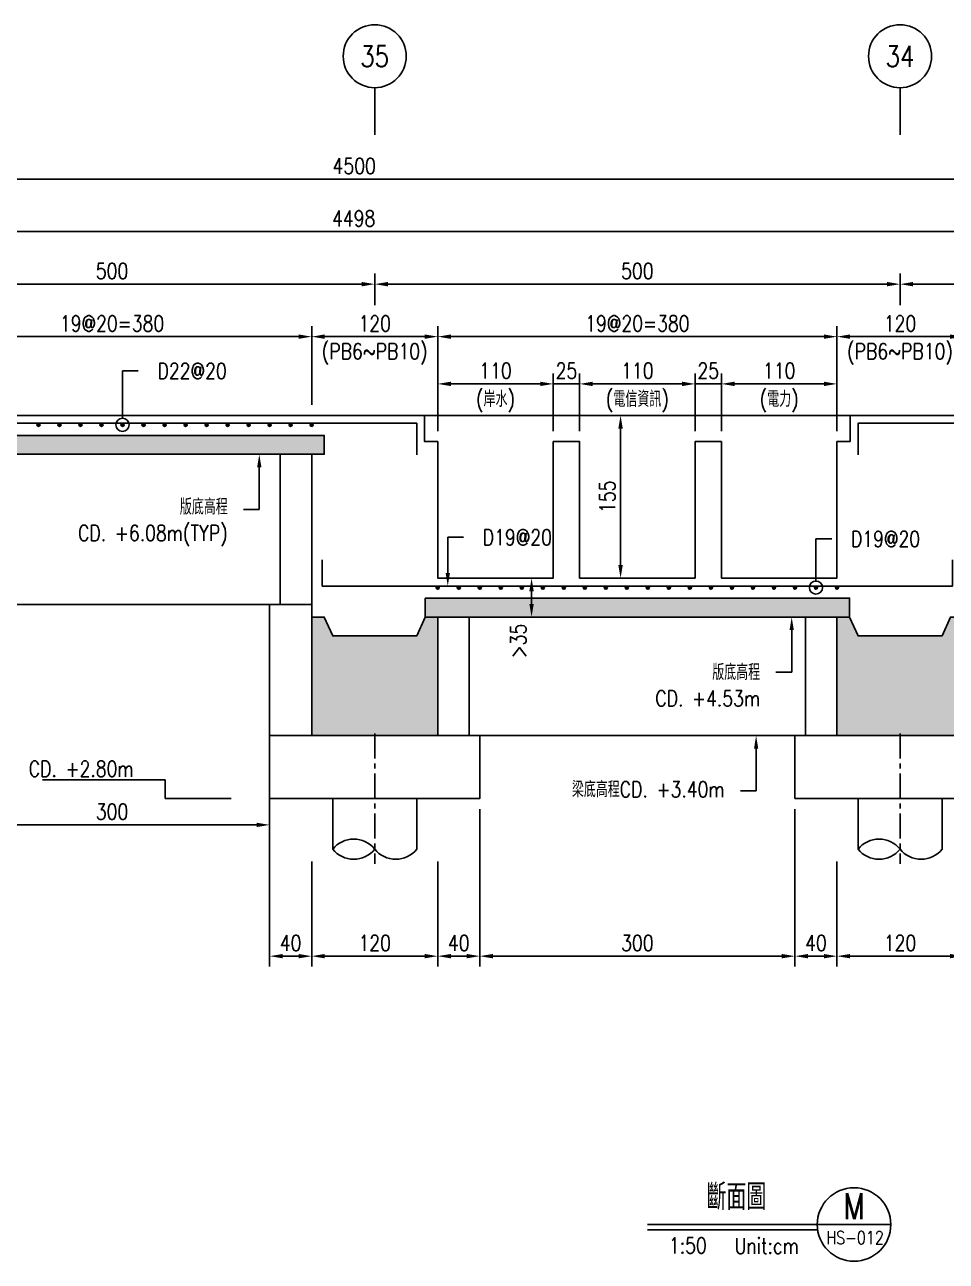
# Model space of a CAD drawing. Extents: x -791 to 13121, y -31587 to 2944.
# Drawn here: x 8691 to 9568, y -21345 to -20168 of the extents above; entities that cross this region are included whole.
import ezdxf
from ezdxf import colors
from ezdxf.entities.mleader import LeaderData, LeaderLine
from ezdxf.enums import TextEntityAlignment as Align
from ezdxf.math import Vec2, Vec3

# ---------------------------------------------------------------- set-up
doc = ezdxf.new("R2010")
doc.units = 0
doc.header["$LTSCALE"] = 0.05
doc.linetypes.add('CENTER', pattern=[50.8, 31.75, -6.35, 6.35, -6.35])
doc.layers.get('0').update_dxf_attribs({"linetype": 'CONTINUOUS'})
doc.layers.get('Defpoints').update_dxf_attribs({"linetype": 'CONTINUOUS'})
for name, color, linetype in [('HB_0', 7, 'CONTINUOUS'), ('HB_DIM', 1, 'CONTINUOUS'), ('HB_ReBar', 3, 'CONTINUOUS'), ('HB_SYMBOLS', 7, 'CONTINUOUS'), ('HB_TXT_CTEXT', 2, 'CONTINUOUS'), ('底圖', 7, 'CONTINUOUS'), ('預鑄梁', 4, 'CONTINUOUS'), ('預鑄版_HATCH', 253, 'CONTINUOUS')]:
    doc.layers.add(name, color=color, linetype=linetype)
doc.styles.get("Standard").update_dxf_attribs({"font": 'ROMANS.shx', "width": 0.8, "bigfont": 'lchinap.shx'})
doc.dimstyles.new('50cm', dxfattribs={"dimscale": 5, "dimtxt": 3, "dimasz": 2.5, "dimexe": 2, "dimexo": 2, "dimgap": 1, "dimtad": 1, "dimdsep": 46, "dimtxsty": 'Standard', "dimcen": 0, "dimclrt": 2, "dimadec": 0, "dimazin": 0, "dimtfac": 1, "dimtix": 1, "dimtmove": 2, "dimatfit": 3, "dimfxl": 0, "dimtolj": 1, "dimtzin": 0, "dimarcsym": 0})

# ---------------------------------------------------------------- blocks, each defined once
blk = doc.blocks.new('CA')
at = {"layer": 'HB_SYMBOLS', "color": 3, "linetype": 'Continuous'}
blk.add_line((0, 0), (14, 0), dxfattribs=at)
at = {"layer": 'HB_SYMBOLS', "color": 4, "linetype": 'Continuous'}
blk.add_circle((7, 0), 7, dxfattribs=at)
at = {"layer": 'HB_SYMBOLS', "color": 3, "linetype": 'Continuous', "width": 0.8}
blk.add_attdef('A', text='', height=5, dxfattribs=at).set_placement((7, 3.5), align=Align.MIDDLE)
at = {"layer": 'HB_SYMBOLS', "color": 1, "linetype": 'Continuous', "width": 0.8}
blk.add_attdef('HB2002', text='', height=2.5, dxfattribs=at).set_placement((7, -2.5), align=Align.MIDDLE)
blk = doc.blocks.new('*D2165')
at = {"layer": 'Defpoints', "color": 0}
for p in [(0, 355), (-1999, 180), (0, 180)]:
    blk.add_point(p, dxfattribs=at)
at = {"layer": 'HB_DIM', "color": 0, "lineweight": -2}
for p, q in [((-1999, 190), (-1999, 365)), ((-1986.5, 355), (-12.5, 355))]:
    blk.add_line(p, q, dxfattribs=at)
at = {"layer": 'HB_DIM', "color": 0}
for points in [[(-1986.5, 357.1), (-1986.5, 352.9), (-1999, 355)], [(-12.5, 357.1), (-12.5, 352.9), (0, 355)]]:
    blk.add_solid(points, dxfattribs=at)
at = {"layer": 'HB_DIM', "color": 2, "insert": (-770, 367.5), "char_height": 15, "attachment_point": 5}
blk.add_mtext('\\A1;4498', dxfattribs=at)
blk = doc.blocks.new('*D2166')
at = {"layer": 'Defpoints', "color": 0}
for p in [(0, 405), (-2000, 180), (0, 180)]:
    blk.add_point(p, dxfattribs=at)
at = {"layer": 'HB_DIM', "color": 0, "lineweight": -2}
for p, q in [((-2000, 190), (-2000, 415)), ((-1987.5, 405), (-12.5, 405))]:
    blk.add_line(p, q, dxfattribs=at)
at = {"layer": 'HB_DIM', "color": 0}
for points in [[(-1987.5, 407.1), (-1987.5, 402.9), (-2000, 405)], [(-12.5, 407.1), (-12.5, 402.9), (0, 405)]]:
    blk.add_solid(points, dxfattribs=at)
at = {"layer": 'HB_DIM', "color": 2, "insert": (-769.5, 417.5), "char_height": 15, "attachment_point": 5}
blk.add_mtext('\\A1;4500', dxfattribs=at)
blk = doc.blocks.new('預鑄樁帽2x2')
at = {"layer": 'HB_0'}
blk.add_lwpolyline([(-100, 0), (100, 0), (100, 60), (-100, 60)], close=True, dxfattribs=at)
blk = doc.blocks.new('PB2')
at = {"layer": 'HB_0'}
h = blk.add_hatch(color=253, dxfattribs=at)
h.dxf.hatch_style = 1
h.paths.add_polyline_path([(0, 0), (0, 113), (12, 113), (20, 95), (100, 95), (108, 113), (120, 113), (120, 0)])
at = {"layer": '預鑄梁'}
blk.add_lwpolyline([(0, 0), (0, 113), (12, 113), (20, 95), (100, 95), (108, 113), (120, 113), (120, 0), (0, 0)], dxfattribs=at)
blk = doc.blocks.new('PS57')
at = {"layer": '預鑄版_HATCH', "linetype": 'Continuous'}
h = blk.add_hatch(color=256, dxfattribs=at)
h.dxf.hatch_style = 2
h.paths.add_polyline_path([(0, 18), (404, 18), (404, 0), (0, 0)])
at = {"layer": 'HB_0', "color": 7, "linetype": 'Continuous'}
blk.add_lwpolyline([(0, 18), (404, 18), (404, 0), (0, 0)], close=True, dxfattribs=at)
blk = doc.blocks.new('gr_t')
at = {"layer": 'HB_SYMBOLS', "color": 4, "linetype": 'Continuous'}
blk.add_line((0, -6), (0, -15), dxfattribs=at)
blk.add_circle((0, 0), 6, dxfattribs=at)
at = {"layer": 'HB_SYMBOLS', "color": 4, "linetype": 'Continuous', "width": 0.8}
blk.add_attdef('A', text='', height=4.5, dxfattribs=at).set_placement((0, 0), align=Align.MIDDLE)
blk = doc.blocks.new('*D2169')
at = {"layer": 'Defpoints', "color": 0}
for p in [(-310, 255), (-690, 180), (-310, 180)]:
    blk.add_point(p, dxfattribs=at)
at = {"layer": 'HB_DIM', "color": 0, "lineweight": -2}
for p, q in [((-690, 190), (-690, 265)), ((-310, 190), (-310, 265)), ((-677.5, 255), (-322.5, 255))]:
    blk.add_line(p, q, dxfattribs=at)
at = {"layer": 'HB_DIM', "color": 0}
for points in [[(-677.5, 257.1), (-677.5, 252.9), (-690, 255)], [(-322.5, 257.1), (-322.5, 252.9), (-310, 255)]]:
    blk.add_solid(points, dxfattribs=at)
at = {"layer": 'HB_DIM', "color": 2, "insert": (-500, 267.5), "char_height": 15, "attachment_point": 5}
blk.add_mtext('\\A1;19@20=380', dxfattribs=at)
blk = doc.blocks.new('*D2170')
at = {"layer": 'Defpoints', "color": 0}
for p in [(-810, 255), (-1190, 180), (-810, 180)]:
    blk.add_point(p, dxfattribs=at)
at = {"layer": 'HB_DIM', "color": 0, "lineweight": -2}
for p, q in [((-1190, 190), (-1190, 265)), ((-810, 190), (-810, 265)), ((-1177.5, 255), (-822.5, 255))]:
    blk.add_line(p, q, dxfattribs=at)
at = {"layer": 'HB_DIM', "color": 0}
for points in [[(-1177.5, 257.1), (-1177.5, 252.9), (-1190, 255)], [(-822.5, 257.1), (-822.5, 252.9), (-810, 255)]]:
    blk.add_solid(points, dxfattribs=at)
at = {"layer": 'HB_DIM', "color": 2, "insert": (-1000, 267.5), "char_height": 15, "attachment_point": 5}
blk.add_mtext('\\A1;19@20=380', dxfattribs=at)
blk = doc.blocks.new('ReBarPoint')
at = {"layer": 'HB_0'}
h = blk.add_hatch(color=0, dxfattribs=at)
h.dxf.hatch_style = 1
edge = h.paths.add_edge_path()
edge.add_arc((0, 0), 1.5, 0, 360)
at = {"layer": 'HB_ReBar', "color": 0}
blk.add_circle((0, 0), 1.5, dxfattribs=at)
blk = doc.blocks.new('_DotBlank')
at = {"color": 0, "linetype": 'ByBlock', "lineweight": -2}
blk.add_line((-0.5, 0), (-1, 0), dxfattribs=at)
blk.add_circle((0, 0), 0.5, dxfattribs=at)
blk = doc.blocks.new('_None')
blk = doc.blocks.new('*D2131')
at = {"layer": 'Defpoints', "color": 0}
for p in [(-650, -235), (-350, -235), (-350, -335)]:
    blk.add_point(p, dxfattribs=at)
at = {"layer": 'HB_DIM', "color": 0, "lineweight": -2}
for p, q in [((-650, -245), (-650, -345)), ((-350, -245), (-350, -345)), ((-637.5, -335), (-362.5, -335))]:
    blk.add_line(p, q, dxfattribs=at)
at = {"layer": 'HB_DIM', "color": 0}
for points in [[(-637.5, -332.9), (-637.5, -337.1), (-650, -335)], [(-362.5, -332.9), (-362.5, -337.1), (-350, -335)]]:
    blk.add_solid(points, dxfattribs=at)
at = {"layer": 'HB_DIM', "color": 2, "insert": (-500, -322.5), "char_height": 15, "attachment_point": 5}
blk.add_mtext('\\A1;300', dxfattribs=at)
blk = doc.blocks.new('*D2132')
at = {"layer": 'Defpoints', "color": 0}
for p in [(-1150, -110), (-850, -110), (-850, -210)]:
    blk.add_point(p, dxfattribs=at)
at = {"layer": 'HB_DIM', "color": 0, "lineweight": -2}
for p, q in [((-1150, -120), (-1150, -220)), ((-850, -120), (-850, -220)), ((-1137.5, -210), (-862.5, -210))]:
    blk.add_line(p, q, dxfattribs=at)
at = {"layer": 'HB_DIM', "color": 0}
for points in [[(-1137.5, -207.9), (-1137.5, -212.1), (-1150, -210)], [(-862.5, -207.9), (-862.5, -212.1), (-850, -210)]]:
    blk.add_solid(points, dxfattribs=at)
at = {"layer": 'HB_DIM', "color": 2, "insert": (-1000, -197.5), "char_height": 15, "attachment_point": 5}
blk.add_mtext('\\A1;300', dxfattribs=at)
blk = doc.blocks.new('*D2145')
at = {"layer": 'Defpoints', "color": 0}
for p in [(-750, 305), (-750, 275), (-250, 275)]:
    blk.add_point(p, dxfattribs=at)
at = {"layer": 'HB_DIM', "color": 0, "lineweight": -2}
for p, q in [((-750, 285), (-750, 315)), ((-250, 285), (-250, 315)), ((-262.5, 305), (-737.5, 305))]:
    blk.add_line(p, q, dxfattribs=at)
at = {"layer": 'HB_DIM', "color": 0}
for points in [[(-737.5, 307.1), (-737.5, 302.9), (-750, 305)], [(-262.5, 307.1), (-262.5, 302.9), (-250, 305)]]:
    blk.add_solid(points, dxfattribs=at)
at = {"layer": 'HB_DIM', "color": 2, "insert": (-500, 317.5), "char_height": 15, "attachment_point": 5}
blk.add_mtext('\\A1;500', dxfattribs=at)
blk = doc.blocks.new('*D2146')
at = {"layer": 'Defpoints', "color": 0}
for p in [(-1250, 305), (-1250, 275), (-750, 275)]:
    blk.add_point(p, dxfattribs=at)
at = {"layer": 'HB_DIM', "color": 0, "lineweight": -2}
for p, q in [((-1250, 285), (-1250, 315)), ((-750, 285), (-750, 315)), ((-762.5, 305), (-1237.5, 305))]:
    blk.add_line(p, q, dxfattribs=at)
at = {"layer": 'HB_DIM', "color": 0}
for points in [[(-1237.5, 307.1), (-1237.5, 302.9), (-1250, 305)], [(-762.5, 307.1), (-762.5, 302.9), (-750, 305)]]:
    blk.add_solid(points, dxfattribs=at)
at = {"layer": 'HB_DIM', "color": 2, "insert": (-1000, 317.5), "char_height": 15, "attachment_point": 5}
blk.add_mtext('\\A1;500', dxfattribs=at)
blk = doc.blocks.new('*D2148')
at = {"layer": 'Defpoints', "color": 0}
for p in [(0, 305), (0, 305), (-250, 275)]:
    blk.add_point(p, dxfattribs=at)
at = {"layer": 'HB_DIM', "color": 0, "lineweight": -2}
for p, q in [((-250, 285), (-250, 315)), ((-237.5, 305), (-12.5, 305))]:
    blk.add_line(p, q, dxfattribs=at)
at = {"layer": 'HB_DIM', "color": 0}
for points in [[(-237.5, 307.1), (-237.5, 302.9), (-250, 305)], [(-12.5, 307.1), (-12.5, 302.9), (0, 305)]]:
    blk.add_solid(points, dxfattribs=at)
at = {"layer": 'HB_DIM', "color": 2, "insert": (-125, 317.5), "char_height": 15, "attachment_point": 5}
blk.add_mtext('\\A1;500', dxfattribs=at)
blk = doc.blocks.new('*D2151')
at = {"layer": 'Defpoints', "color": 0}
for p in [(-810, 255), (-810, 180), (-690, 180)]:
    blk.add_point(p, dxfattribs=at)
at = {"layer": 'HB_DIM', "color": 0, "lineweight": -2}
for p, q in [((-810, 190), (-810, 265)), ((-690, 190), (-690, 265)), ((-702.5, 255), (-797.5, 255))]:
    blk.add_line(p, q, dxfattribs=at)
at = {"layer": 'HB_DIM', "color": 0}
for points in [[(-797.5, 257.1), (-797.5, 252.9), (-810, 255)], [(-702.5, 257.1), (-702.5, 252.9), (-690, 255)]]:
    blk.add_solid(points, dxfattribs=at)
at = {"layer": 'HB_DIM', "color": 2, "char_height": 15, "attachment_point": 5}
for s, insert in [('\\A1;120', (-750, 267.5)), ('\\A1;(PB6~PB10)', (-750, 238.6))]:
    blk.add_mtext(s, dxfattribs=dict(at, insert=insert))
blk = doc.blocks.new('*D2152')
at = {"layer": 'Defpoints', "color": 0}
for p in [(-310, 255), (-310, 180), (-190, 180)]:
    blk.add_point(p, dxfattribs=at)
at = {"layer": 'HB_DIM', "color": 0, "lineweight": -2}
for p, q in [((-310, 190), (-310, 265)), ((-190, 190), (-190, 265)), ((-202.5, 255), (-297.5, 255))]:
    blk.add_line(p, q, dxfattribs=at)
at = {"layer": 'HB_DIM', "color": 0}
for points in [[(-297.5, 257.1), (-297.5, 252.9), (-310, 255)], [(-202.5, 257.1), (-202.5, 252.9), (-190, 255)]]:
    blk.add_solid(points, dxfattribs=at)
at = {"layer": 'HB_DIM', "color": 2, "char_height": 15, "attachment_point": 5}
for s, insert in [('\\A1;120', (-250, 267.5)), ('\\A1;(PB6~PB10)', (-250, 238.6))]:
    blk.add_mtext(s, dxfattribs=dict(at, insert=insert))
blk = doc.blocks.new('80cm直樁')
at = {"layer": 'HB_0', "linetype": 'Continuous'}
for p, q in [((-40, -48.1), (-40, 0)), ((40, -48.1), (40, 0))]:
    blk.add_line(p, q, dxfattribs=at)
for points in [[(-40, -48.1, -0.48), (0, -48.1, 0.48), (40, -48.1, 0.48)], [(-40, -48.1, 0.48), (0, -48.1, 0.48)]]:
    blk.add_lwpolyline(points, format="xyb", dxfattribs=at)
at = {"layer": 'HB_DIM', "color": 1, "linetype": 'CENTER', "ltscale": 15}
blk.add_line((0, 62.2), (0, -62.2), dxfattribs=at)
blk = doc.blocks.new('*D2153')
at = {"layer": 'Defpoints', "color": 0}
for p in [(-810, -235), (-690, -235), (-690, -335)]:
    blk.add_point(p, dxfattribs=at)
at = {"layer": 'HB_DIM', "color": 0, "lineweight": -2}
for p, q in [((-810, -245), (-810, -345)), ((-690, -245), (-690, -345)), ((-797.5, -335), (-702.5, -335))]:
    blk.add_line(p, q, dxfattribs=at)
at = {"layer": 'HB_DIM', "color": 0}
for points in [[(-797.5, -332.9), (-797.5, -337.1), (-810, -335)], [(-702.5, -332.9), (-702.5, -337.1), (-690, -335)]]:
    blk.add_solid(points, dxfattribs=at)
at = {"layer": 'HB_DIM', "color": 2, "insert": (-750, -322.5), "char_height": 15, "attachment_point": 5}
blk.add_mtext('\\A1;120', dxfattribs=at)
blk = doc.blocks.new('*D2154')
at = {"layer": 'Defpoints', "color": 0}
for p in [(-650, -185), (-690, -235), (-690, -335)]:
    blk.add_point(p, dxfattribs=at)
at = {"layer": 'HB_DIM', "color": 0, "lineweight": -2}
for p, q in [((-650, -195), (-650, -345)), ((-690, -245), (-690, -345)), ((-662.5, -335), (-677.5, -335))]:
    blk.add_line(p, q, dxfattribs=at)
at = {"layer": 'HB_DIM', "color": 0}
for points in [[(-677.5, -332.9), (-677.5, -337.1), (-690, -335)], [(-662.5, -332.9), (-662.5, -337.1), (-650, -335)]]:
    blk.add_solid(points, dxfattribs=at)
at = {"layer": 'HB_DIM', "color": 2, "insert": (-670, -322.5), "char_height": 15, "attachment_point": 5}
blk.add_mtext('\\A1;40', dxfattribs=at)
blk = doc.blocks.new('*D2155')
at = {"layer": 'Defpoints', "color": 0}
for p in [(-850, -185), (-810, -235), (-850, -335)]:
    blk.add_point(p, dxfattribs=at)
at = {"layer": 'HB_DIM', "color": 0, "lineweight": -2}
for p, q in [((-850, -195), (-850, -345)), ((-810, -245), (-810, -345)), ((-822.5, -335), (-837.5, -335))]:
    blk.add_line(p, q, dxfattribs=at)
at = {"layer": 'HB_DIM', "color": 0}
for points in [[(-837.5, -332.9), (-837.5, -337.1), (-850, -335)], [(-822.5, -332.9), (-822.5, -337.1), (-810, -335)]]:
    blk.add_solid(points, dxfattribs=at)
at = {"layer": 'HB_DIM', "color": 2, "insert": (-830, -322.5), "char_height": 15, "attachment_point": 5}
blk.add_mtext('\\A1;40', dxfattribs=at)
blk = doc.blocks.new('*D2156')
at = {"layer": 'Defpoints', "color": 0}
for p in [(-310, -235), (-190, -235), (-190, -335)]:
    blk.add_point(p, dxfattribs=at)
at = {"layer": 'HB_DIM', "color": 0, "lineweight": -2}
for p, q in [((-310, -245), (-310, -345)), ((-190, -245), (-190, -345)), ((-297.5, -335), (-202.5, -335))]:
    blk.add_line(p, q, dxfattribs=at)
at = {"layer": 'HB_DIM', "color": 0}
for points in [[(-297.5, -332.9), (-297.5, -337.1), (-310, -335)], [(-202.5, -332.9), (-202.5, -337.1), (-190, -335)]]:
    blk.add_solid(points, dxfattribs=at)
at = {"layer": 'HB_DIM', "color": 2, "insert": (-250, -322.5), "char_height": 15, "attachment_point": 5}
blk.add_mtext('\\A1;120', dxfattribs=at)
blk = doc.blocks.new('*D2158')
at = {"layer": 'Defpoints', "color": 0}
for p in [(-350, -185), (-310, -235), (-350, -335)]:
    blk.add_point(p, dxfattribs=at)
at = {"layer": 'HB_DIM', "color": 0, "lineweight": -2}
for p, q in [((-350, -195), (-350, -345)), ((-310, -245), (-310, -345)), ((-322.5, -335), (-337.5, -335))]:
    blk.add_line(p, q, dxfattribs=at)
at = {"layer": 'HB_DIM', "color": 0}
for points in [[(-337.5, -332.9), (-337.5, -337.1), (-350, -335)], [(-322.5, -332.9), (-322.5, -337.1), (-310, -335)]]:
    blk.add_solid(points, dxfattribs=at)
at = {"layer": 'HB_DIM', "color": 2, "insert": (-330, -322.5), "char_height": 15, "attachment_point": 5}
blk.add_mtext('\\A1;40', dxfattribs=at)
blk = doc.blocks.new('*D2159')
at = {"layer": 'Defpoints', "color": 0}
for p in [(-580, 210), (-690, 155), (-580, 155)]:
    blk.add_point(p, dxfattribs=at)
at = {"layer": 'HB_DIM', "color": 0, "lineweight": -2}
for p, q in [((-690, 165), (-690, 220)), ((-580, 165), (-580, 220)), ((-677.5, 210), (-592.5, 210))]:
    blk.add_line(p, q, dxfattribs=at)
at = {"layer": 'HB_DIM', "color": 0}
for points in [[(-677.5, 212.1), (-677.5, 207.9), (-690, 210)], [(-592.5, 212.1), (-592.5, 207.9), (-580, 210)]]:
    blk.add_solid(points, dxfattribs=at)
at = {"layer": 'HB_DIM', "color": 2, "char_height": 15, "attachment_point": 5}
for s, insert in [('\\A1;110', (-635, 222.5)), ('\\A1;(岸水)', (-635, 193.1))]:
    blk.add_mtext(s, dxfattribs=dict(at, insert=insert))
blk = doc.blocks.new('*D2160')
at = {"layer": 'Defpoints', "color": 0}
for p in [(-555, 210), (-580, 155), (-555, 155)]:
    blk.add_point(p, dxfattribs=at)
at = {"layer": 'HB_DIM', "color": 0, "lineweight": -2}
for p, q in [((-580, 165), (-580, 220)), ((-555, 165), (-555, 220)), ((-592.5, 210), (-605, 210)), ((-580, 210), (-555, 210)), ((-542.5, 210), (-530, 210))]:
    blk.add_line(p, q, dxfattribs=at)
at = {"layer": 'HB_DIM', "color": 0}
for points in [[(-592.5, 212.1), (-592.5, 207.9), (-580, 210)], [(-542.5, 212.1), (-542.5, 207.9), (-555, 210)]]:
    blk.add_solid(points, dxfattribs=at)
at = {"layer": 'HB_DIM', "color": 2, "insert": (-567.5, 222.5), "char_height": 15, "attachment_point": 5}
blk.add_mtext('\\A1;25', dxfattribs=at)
blk = doc.blocks.new('*D2161')
at = {"layer": 'Defpoints', "color": 0}
for p in [(-445, 210), (-555, 155), (-445, 155)]:
    blk.add_point(p, dxfattribs=at)
at = {"layer": 'HB_DIM', "color": 0, "lineweight": -2}
for p, q in [((-555, 165), (-555, 220)), ((-445, 165), (-445, 220)), ((-542.5, 210), (-457.5, 210))]:
    blk.add_line(p, q, dxfattribs=at)
at = {"layer": 'HB_DIM', "color": 0}
for points in [[(-542.5, 212.1), (-542.5, 207.9), (-555, 210)], [(-457.5, 212.1), (-457.5, 207.9), (-445, 210)]]:
    blk.add_solid(points, dxfattribs=at)
at = {"layer": 'HB_DIM', "color": 2, "char_height": 15, "attachment_point": 5}
for s, insert in [('\\A1;110', (-500, 222.5)), ('\\A1;(電信資訊)', (-500, 193.1))]:
    blk.add_mtext(s, dxfattribs=dict(at, insert=insert))
blk = doc.blocks.new('*D2162')
at = {"layer": 'Defpoints', "color": 0}
for p in [(-420, 210), (-445, 155), (-420, 155)]:
    blk.add_point(p, dxfattribs=at)
at = {"layer": 'HB_DIM', "color": 0, "lineweight": -2}
for p, q in [((-445, 165), (-445, 220)), ((-420, 165), (-420, 220)), ((-457.5, 210), (-470, 210)), ((-445, 210), (-420, 210)), ((-407.5, 210), (-395, 210))]:
    blk.add_line(p, q, dxfattribs=at)
at = {"layer": 'HB_DIM', "color": 0}
for points in [[(-457.5, 212.1), (-457.5, 207.9), (-445, 210)], [(-407.5, 212.1), (-407.5, 207.9), (-420, 210)]]:
    blk.add_solid(points, dxfattribs=at)
at = {"layer": 'HB_DIM', "color": 2, "insert": (-432.5, 222.5), "char_height": 15, "attachment_point": 5}
blk.add_mtext('\\A1;25', dxfattribs=at)
blk = doc.blocks.new('*D2163')
at = {"layer": 'Defpoints', "color": 0}
for p in [(-310, 210), (-420, 155), (-310, 155)]:
    blk.add_point(p, dxfattribs=at)
at = {"layer": 'HB_DIM', "color": 0, "lineweight": -2}
for p, q in [((-420, 165), (-420, 220)), ((-310, 165), (-310, 220)), ((-407.5, 210), (-322.5, 210))]:
    blk.add_line(p, q, dxfattribs=at)
at = {"layer": 'HB_DIM', "color": 0}
for points in [[(-407.5, 212.1), (-407.5, 207.9), (-420, 210)], [(-322.5, 212.1), (-322.5, 207.9), (-310, 210)]]:
    blk.add_solid(points, dxfattribs=at)
at = {"layer": 'HB_DIM', "color": 2, "char_height": 15, "attachment_point": 5}
for s, insert in [('\\A1;110', (-365, 222.5)), ('\\A1;(電力)', (-365, 193.1))]:
    blk.add_mtext(s, dxfattribs=dict(at, insert=insert))
blk = doc.blocks.new('*D2164')
at = {"layer": 'Defpoints', "color": 0}
for p in [(-516, 180), (-440.8, 180), (-440.8, 25)]:
    blk.add_point(p, dxfattribs=at)
at = {"layer": 'HB_DIM', "color": 0, "lineweight": -2}
for p, q in [((-450.8, 180), (-526, 180)), ((-516, 37.5), (-516, 167.5)), ((-450.8, 25), (-526, 25))]:
    blk.add_line(p, q, dxfattribs=at)
at = {"layer": 'HB_DIM', "color": 0}
for points in [[(-518.1, 167.5), (-513.9, 167.5), (-516, 180)], [(-518.1, 37.5), (-513.9, 37.5), (-516, 25)]]:
    blk.add_solid(points, dxfattribs=at)
at = {"layer": 'HB_DIM', "color": 2, "insert": (-528.5, 102.5), "char_height": 15, "attachment_point": 5, "rotation": 90}
blk.add_mtext('\\A1;155', dxfattribs=at)
blk = doc.blocks.new('*D2175')
at = {"layer": 'Defpoints', "color": 0}
for p in [(-580, 25), (-600.7, -12), (-580, -12)]:
    blk.add_point(p, dxfattribs=at)
at = {"layer": 'HB_DIM', "color": 0, "lineweight": -2}
for p, q in [((-590, 25), (-610.7, 25)), ((-600.7, 12.5), (-600.7, 0.5)), ((-590, -12), (-610.7, -12))]:
    blk.add_line(p, q, dxfattribs=at)
at = {"layer": 'HB_DIM', "color": 0}
for points in [[(-602.8, 12.5), (-598.6, 12.5), (-600.7, 25)], [(-602.8, 0.5), (-598.6, 0.5), (-600.7, -12)]]:
    blk.add_solid(points, dxfattribs=at)
at = {"layer": 'HB_DIM', "color": 2, "insert": (-613.2, -34.9), "char_height": 15, "attachment_point": 5, "rotation": 90}
blk.add_mtext('\\A1;>35', dxfattribs=at)
blk = doc.blocks.new('斷面圖M左')
at = {"layer": 'HB_0', "color": 252}
for p, q in [((-840, 143), (-840, 0)), ((-660, -12), (-660, -125)), ((-340, -12), (-340, -125))]:
    blk.add_line(p, q, dxfattribs=at)
at = {"layer": 'HB_0', "color": 4}
for points in [[(0, 180), (-1999, 180), (-1999, 143), (-1810, 143), (-1810, 0), (-1690, 0), (-1690, 143), (-1310, 143), (-1310, 0), (-1190, 0), (-1190, 143), (-810, 143), (-810, -125), (-690, -125), (-690, -12), (-310, -12), (-310, -125), (-190, -125), (-190, 143), (0, 143), (0, 143), (0, 143), (0, 143), (0, 143)], [(-702.5, 180), (-702.5, 155), (-690, 155), (-690, 25), (-580, 25), (-580, 155), (-555, 155), (-555, 25), (-445, 25), (-445, 155), (-420, 155), (-420, 25), (-310, 25), (-310, 155), (-297.5, 155), (-297.5, 180)]]:
    blk.add_lwpolyline(points, dxfattribs=at)
at = {"layer": 'HB_0'}
for points in [[(-810, 0), (-1999, 0), (-1999, 144)], [(-650, -125), (-350, -125)]]:
    blk.add_lwpolyline(points, dxfattribs=at)
at = {"layer": 'HB_0', "color": 252}
blk.add_lwpolyline([(-850, -125), (-850, 0)], dxfattribs=at)
at = {"layer": 'HB_ReBar'}
for points in [[(-1989, 172.5), (-710, 172.5), (-710, 142.5)], [(0, 172.5), (-290, 172.5), (-290, 142.5)], [(-800, 42.5), (-800, 17.5), (-200, 17.5), (-200, 42.5)]]:
    blk.add_lwpolyline(points, dxfattribs=at)
at = {"layer": 'HB_0'}
for name, p in [('PS57', (-1202, 143)), ('PS57', (-702, -12)), ('PB2', (-810, -125)), ('PB2', (-310, -125)), ('預鑄樁帽2x2', (-750, -185)), ('80cm直樁', (-750, -185)), ('預鑄樁帽2x2', (-250, -185)), ('80cm直樁', (-250, -185))]:
    blk.add_blockref(name, p, dxfattribs=at)
at = {"layer": 'HB_ReBar'}
for p in [(-1070, 171), (-1050, 171), (-1030, 171), (-1010, 171), (-990, 171), (-970, 171), (-950, 171), (-930, 171), (-910, 171), (-890, 171), (-870, 171), (-850, 171), (-830, 171), (-810, 171), (-690, 16), (-670, 16), (-650, 16), (-630, 16), (-610, 16), (-590, 16), (-570, 16), (-550, 16), (-530, 16), (-510, 16), (-490, 16), (-470, 16), (-450, 16), (-430, 16), (-410, 16), (-390, 16), (-370, 16), (-350, 16), (-330, 16), (-310, 16)]:
    blk.add_blockref('ReBarPoint', p, dxfattribs=at)
at = {"layer": '底圖'}
ref = blk.add_blockref('gr_t', (-750, 522.059), dxfattribs=dict(at, xscale=5, yscale=5, zscale=5))
ref.add_attrib('A', '35', dxfattribs={"layer": 'HB_SYMBOLS', "color": 4, "linetype": 'Continuous', "height": 20, "width": 0.8}).set_placement((-750, 522.059), align=Align.MIDDLE)
ref = blk.add_blockref('gr_t', (-250, 522.059), dxfattribs=dict(at, xscale=5, yscale=5, zscale=5))
ref.add_attrib('A', '34', dxfattribs={"layer": 'HB_SYMBOLS', "color": 4, "linetype": 'Continuous', "height": 20, "width": 0.8}).set_placement((-250, 522.059), align=Align.MIDDLE)
at = {"layer": 'HB_DIM'}
for base, p1, text, picture, middle in [((0, 405), (-2000, 180), '4500', '*D2166', (-769.52, 417.5)), ((0, 355), (-1999, 180), '4498', '*D2165', (-770.02, 367.5))]:
    dim = blk.add_linear_dim(base=base, p1=p1, p2=(0, 180), text=text, dimstyle='50cm', override={"dimse2": 1}, dxfattribs=at)
    dim.commit()
    dim.dimension.update_dxf_attribs({"geometry": picture, "text_midpoint": middle, "dimtype": 160})
for base, p1, p2, picture, middle in [((-1250, 305), (-750, 275), (-1250, 275), '*D2146', (-1000, 317.5)), ((-750, 305), (-250, 275), (-750, 275), '*D2145', (-500, 317.5)), ((-555, 210), (-580, 155), (-555, 155), '*D2160', (-567.5, 222.5)), ((-420, 210), (-445, 155), (-420, 155), '*D2162', (-432.5, 222.5)), ((-850, -210), (-1150, -110), (-850, -110), '*D2132', (-1000, -197.5)), ((-850, -335), (-810, -235), (-850, -185), '*D2155', (-830, -322.5)), ((-690, -335), (-650, -185), (-690, -235), '*D2154', (-670, -322.5)), ((-350, -335), (-310, -235), (-350, -185), '*D2158', (-330, -322.5)), ((-690, -335), (-810, -235), (-690, -235), '*D2153', (-750, -322.5)), ((-350, -335), (-650, -235), (-350, -235), '*D2131', (-500, -322.5)), ((-190, -335), (-310, -235), (-190, -235), '*D2156', (-250, -322.5))]:
    dim = blk.add_linear_dim(base=base, p1=p1, p2=p2, dimstyle='50cm', dxfattribs=at)
    dim.commit()
    dim.dimension.update_dxf_attribs({"geometry": picture, "text_midpoint": middle})
for base, p1, p2, text, picture, middle in [((0, 305), (-250, 275), (0, 305), '500', '*D2148', (-125, 317.5)), ((-810, 255), (-1190, 180), (-810, 180), '19@20=<>', '*D2170', (-1000, 267.5)), ((-310, 255), (-690, 180), (-310, 180), '19@20=<>', '*D2169', (-500, 267.5)), ((-580, 210), (-690, 155), (-580, 155), '<>\\X(岸水)', '*D2159', (-635, 210)), ((-445, 210), (-555, 155), (-445, 155), '<>\\X(電信資訊)', '*D2161', (-500, 210)), ((-310, 210), (-420, 155), (-310, 155), '<>\\X(電力)', '*D2163', (-365, 210))]:
    dim = blk.add_linear_dim(base=base, p1=p1, p2=p2, text=text, dimstyle='50cm', dxfattribs=at)
    dim.commit()
    dim.dimension.update_dxf_attribs({"geometry": picture, "text_midpoint": middle})
for base, p1, p2, picture, middle in [((-810, 255), (-690, 180), (-810, 180), '*D2151', (-750, 255)), ((-310, 255), (-190, 180), (-310, 180), '*D2152', (-250, 255))]:
    dim = blk.add_linear_dim(base=base, p1=p1, p2=p2, angle=180, text='<>\\X(PB6~PB10)', dimstyle='50cm', dxfattribs=at)
    dim.commit()
    dim.dimension.update_dxf_attribs({"geometry": picture, "text_midpoint": middle})
dim = blk.add_linear_dim(base=(-516.021, 180), p1=(-440.812, 25), p2=(-440.812, 180), angle=90, dimstyle='50cm', dxfattribs=at)
dim.commit()
dim.dimension.update_dxf_attribs({"geometry": '*D2164', "text_midpoint": (-528.521, 102.5)})
dim = blk.add_linear_dim(base=(-600.678, -12), p1=(-580, 25), p2=(-580, -12), angle=90, text='>35', dimstyle='50cm', dxfattribs=at)
dim.commit()
dim.dimension.update_dxf_attribs({"geometry": '*D2175', "text_midpoint": (-613.178, -34.885), "dimtype": 160})
ml = blk.add_multileader_mtext('Standard', dxfattribs=at)
ml.set_content('D22@20', color=2)
ml.set_leader_properties(color=1)
ml.set_arrow_properties(name='DOTBLANK')
ml.build(insert=Vec2(0, 0))
ml.multileader.update_dxf_attribs({"dogleg_length": 3, "arrow_head_size": 12.5, "scale": 5})
ctx = ml.context
ctx.base_point, ctx.scale, ctx.char_height, ctx.arrow_head_size, ctx.landing_gap_size, ctx.plane_origin = Vec3(-975, 222.393), 5, 15, 12.5, 15, Vec3(-990, 171)
ctx.text_align_type = 2
notes = []
notes.append((ctx, [(0, (1, 1, 0), (-990, 222.393), (1, 0), 15, [(0, [(-990, 171)], 0, [])])]))
ctx.mtext.insert, ctx.mtext.alignment, ctx.mtext.flow_direction = Vec3(-890.857, 229.893), 3, 5
ml = blk.add_multileader_mtext('Standard', dxfattribs=at)
ml.set_content('版底高程\\PCD. +6.08m(TYP)', color=2)
ml.set_leader_properties(color=1)
ml.build(insert=Vec2(0, 0))
ml.multileader.update_dxf_attribs({"dogleg_length": 3, "arrow_head_size": 12.5, "scale": 5})
ctx = ml.context
ctx.base_point, ctx.scale, ctx.char_height, ctx.arrow_head_size, ctx.landing_gap_size, ctx.plane_origin = Vec3(-1062.001, 90.46), 5, 15, 12.5, 15, Vec3(-859.858, 147.001)
ctx.text_align_type = 2
notes.append((ctx, [(0, (1, 1, 0), (-859.858, 90.46), (-1, 0), 15, [(0, [(-859.858, 143)], 0, [])])]))
ctx.mtext.insert, ctx.mtext.alignment, ctx.mtext.flow_direction = Vec3(-889.858, 100.46), 3, 5
ml = blk.add_multileader_mtext('Standard', dxfattribs=at)
ml.set_content('D19@20', color=2)
ml.set_leader_properties(color=1)
ml.build(insert=Vec2(0, 0))
ml.multileader.update_dxf_attribs({"dogleg_length": 3, "arrow_head_size": 12.5, "scale": 5})
ctx = ml.context
ctx.base_point, ctx.scale, ctx.char_height, ctx.arrow_head_size, ctx.landing_gap_size, ctx.plane_origin = Vec3(-665.449, 63.893), 5, 15, 12.5, 15, Vec3(-680.449, 12.5)
ctx.text_align_type = 2
notes.append((ctx, [(0, (1, 1, 0), (-680.449, 63.893), (1, 0), 15, [(0, [(-680.449, 17.5)], 0, [])])]))
ctx.mtext.insert, ctx.mtext.alignment, ctx.mtext.flow_direction = Vec3(-581.306, 71.393), 3, 5
ml = blk.add_multileader_mtext('Standard', dxfattribs=at)
ml.set_content('D19@20', color=2)
ml.set_leader_properties(color=1)
ml.set_arrow_properties(name='DOTBLANK')
ml.build(insert=Vec2(0, 0))
ml.multileader.update_dxf_attribs({"dogleg_length": 3, "arrow_head_size": 12.5, "scale": 5})
ctx = ml.context
ctx.base_point, ctx.scale, ctx.char_height, ctx.arrow_head_size, ctx.landing_gap_size, ctx.plane_origin = Vec3(-315, 62.393), 5, 15, 12.5, 15, Vec3(-330, 11)
ctx.text_align_type = 2
notes.append((ctx, [(0, (1, 1, 0), (-330, 62.393), (1, 0), 15, [(0, [(-330, 16)], 0, [])])]))
ctx.mtext.insert, ctx.mtext.alignment, ctx.mtext.flow_direction = Vec3(-230.857, 69.893), 3, 5
ml = blk.add_multileader_mtext('Standard', dxfattribs=at)
ml.set_content('版底高程\\PCD. +4.53m', color=2)
ml.set_leader_properties(color=1)
ml.build(insert=Vec2(0, 0))
ml.multileader.update_dxf_attribs({"dogleg_length": 3, "arrow_head_size": 12.5, "scale": 5})
ctx = ml.context
ctx.base_point, ctx.scale, ctx.char_height, ctx.arrow_head_size, ctx.landing_gap_size, ctx.plane_origin = Vec3(-507.823, -64.54), 5, 15, 12.5, 15, Vec3(-353.109, -7.999)
ctx.text_align_type = 2
notes.append((ctx, [(0, (1, 1, 0), (-353.109, -64.54), (-1, 0), 15, [(0, [(-353.109, -12)], 0, [])])]))
ctx.mtext.insert, ctx.mtext.alignment, ctx.mtext.flow_direction = Vec3(-383.109, -57.04), 3, 5
ml = blk.add_multileader_mtext('Standard', dxfattribs=at)
ml.set_content('梁底高程CD. +3.40m', color=2)
ml.set_leader_properties(color=1)
ml.build(insert=Vec2(0, 0))
ml.multileader.update_dxf_attribs({"dogleg_length": 3, "arrow_head_size": 12.5, "scale": 5})
ctx = ml.context
ctx.base_point, ctx.scale, ctx.char_height, ctx.arrow_head_size, ctx.landing_gap_size, ctx.plane_origin = Vec3(-626.647, -177.54), 5, 15, 12.5, 15, Vec3(-386.968, -120.999)
ctx.text_align_type = 2
notes.append((ctx, [(0, (1, 1, 0), (-386.968, -177.54), (-1, 0), 15, [(0, [(-386.968, -125)], 0, [])])]))
ctx.mtext.insert, ctx.mtext.alignment, ctx.mtext.flow_direction = Vec3(-416.968, -168.634), 3, 5
ml = blk.add_multileader_mtext('Standard', dxfattribs=at)
ml.set_content('CD. +2.80m', color=2)
ml.set_leader_properties(color=1)
ml.set_arrow_properties(name='NONE')
ml.build(insert=Vec2(0, 0))
ml.multileader.update_dxf_attribs({"text_left_attachment_type": 5, "text_right_attachment_type": 5, "dogleg_length": 3, "arrow_head_size": 12.5, "scale": 5})
ctx = ml.context
ctx.base_point, ctx.scale, ctx.char_height, ctx.arrow_head_size, ctx.landing_gap_size, ctx.plane_origin = Vec3(-1104.175, -167.099), 5, 15, 12.5, 15, Vec3(-731.272, -185)
ctx.left_attachment, ctx.right_attachment, ctx.text_align_type = 5, 5, 2
notes.append((ctx, [(0, (1, 1, 0), (-949.461, -167.099), (-1, 0), 15, [(0, [(-886.762, -185), (-949.461, -185)], 0, [])])]))
ctx.mtext.insert, ctx.mtext.alignment, ctx.mtext.flow_direction = Vec3(-979.461, -149.099), 3, 5
for ctx, leaders in notes:
    for number, flags, end, landing, length, lines in leaders:
        leader = LeaderData()
        leader.index, (leader.has_last_leader_line, leader.has_dogleg_vector, leader.attachment_direction) = number, flags
        leader.last_leader_point, leader.dogleg_vector, leader.dogleg_length = Vec3(end), Vec3(landing), length
        for number, points, colour, breaks in lines:
            line = LeaderLine()
            line.index, line.vertices, line.color, line.breaks = number, Vec3.list(points), colors.encode_raw_color(colour), breaks
            leader.lines.append(line)
        ctx.leaders.append(leader)

msp = doc.modelspace()

# ---------------------------------------------------------------- linework, layer by layer
at = {"layer": 'HB_TXT_CTEXT', "color": 3, "linetype": 'Continuous'}
msp.add_line((9283.772, -21310.241), (9445.29, -21310.241), dxfattribs=at)
at = {"layer": 'HB_TXT_CTEXT', "color": 1, "linetype": 'Continuous'}
msp.add_line((9283.772, -21315.241), (9445.649, -21315.241), dxfattribs=at)

# ---------------------------------------------------------------- block references
at = {"layer": 'HB_0'}
msp.add_blockref('斷面圖M左', (9774.088, -20719.664), dxfattribs=at)
at = {"layer": 'HB_TXT_CTEXT', "linetype": 'Continuous'}
ref = msp.add_blockref('CA', (9445.29, -21310.241), dxfattribs=dict(at, xscale=4.99999875465619, yscale=4.99999875465619, zscale=4.99999875465619))
ref.add_attrib('HB2002', 'HS-012', dxfattribs={"layer": 'HB_SYMBOLS', "color": 1, "linetype": 'Continuous', "height": 12.5, "width": 0.8}).set_placement((9481.288, -21322.741), align=Align.MIDDLE)
ref.add_attrib('A', 'M', dxfattribs={"layer": 'HB_SYMBOLS', "color": 3, "linetype": 'Continuous', "height": 25, "width": 0.8}).set_placement((9480.29, -21292.741), align=Align.MIDDLE)

# ---------------------------------------------------------------- texts
at = {"layer": 'HB_0', "color": 2, "linetype": 'Continuous', "width": 0.8}
for s, p in [('1:50', (9322.149, -21330.241)), ('Unit:cm', (9397.203, -21330.241))]:
    msp.add_text(s, height=15, dxfattribs=at).set_placement(p, align=Align.MIDDLE)
at = {"layer": 'HB_TXT_CTEXT', "color": 3, "linetype": 'Continuous', "width": 0.8}
msp.add_text('斷面圖', height=25.0001, dxfattribs=at).set_placement((9368.341, -21282.741), align=Align.MIDDLE)

doc.saveas('drawing.dxf')
